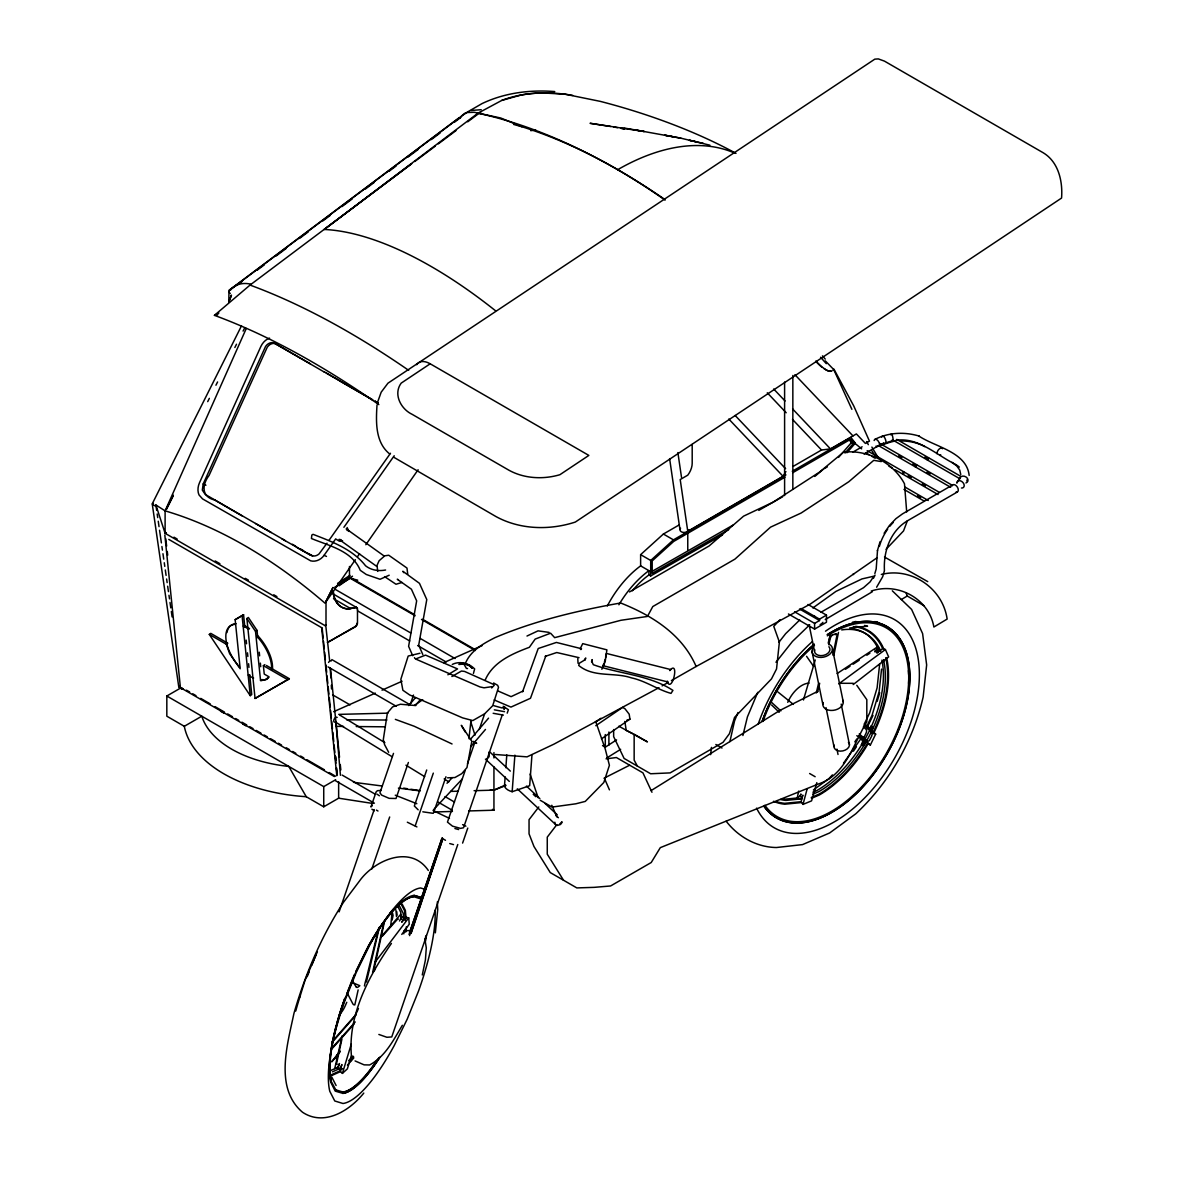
<?xml version="1.0" encoding="UTF-8"?>
<svg xmlns="http://www.w3.org/2000/svg" width="1177" height="1177" viewBox="0 0 1177 1177"><rect width="100%" height="100%" fill="white"/><g stroke="black" fill="none" stroke-linecap="round" stroke-linejoin="round"><path stroke-width="1.5" d="M606.008 653.956L605.596 657.605M667.021 681.454C672.229 694.253 679.923 658.914 669.639 670.493M505.154 776.864L504.477 786.001A12.726 6.65 4.3 0 0 512.157 791.724L529.665 785.692L531.989 754.604M505.845 767.713L506.801 754.913M512.157 791.724L514.893 755.148M414.451 657.619L414.937 658.532M377.008 404.947C375.949 421.866 375.125 442.272 389.705 453.984M390.632 926.696L392.206 911.263M435.343 932.831L437.726 909.586L437.329 901.891M710.673 754.648L711.452 747.38M877.527 550.262L876.188 568.991L874.849 573.523M884.442 570.771C883.265 551.13 890.562 531.151 907.011 521.058L957.372 491.986M879.646 664.181L877.115 687.839L869.7 712.806L864.183 724.282M881.558 669.095L879.131 691.693L872.039 715.41L866.758 726.43M916.839 465.562C916.618 462.605 913.529 467.946 916.206 466.666M468.932 738.67L470.977 720.618M577.789 658.708L578.039 663.284M228.809 301.798L228.956 291.793M407.713 574.096L406.992 568.064L388.734 555.235L384.776 555.824L379.126 560.723L377.023 565.372L377.729 571.404M969.171 475.434C966.655 451.88 935.288 447.098 918.84 436.02M366.415 982.045L379.097 928.785M372.594 972.496L383.776 922.694M561.753 821.958L559.605 824.209M798.742 791.076L796.917 799.242M833.846 655.427L838.48 632.402M832.904 655.162L836.891 635.668A2.428 1.486 -64.5 0 0 836.067 633.638L832.816 634.844M422.278 974.983L425.397 960.064L426.295 947.853L424.897 939.172M342.124 1035.907L334.724 1068.642M384.614 921.076L375.345 963.389A11.461 3.237 -67.3 0 0 374.492 968.465L374.507 970.716M341.845 1039.497L336.754 1062.596A2.369 0.765 -71.4 0 0 336.975 1064.391L337.225 1064.302M729.902 741.628L734.551 720.942L737.964 712.541M961.462 488.028A4.252 3.016 45 0 0 964.14 484.953A4.252 3.016 45 0 0 960.197 480.775A4.252 3.016 45 0 0 956.827 483.114L960.108 477.421M817.603 692.002L819.678 683.263M828.785 644.805L830.226 638.611A4.105 2.516 -64.5 0 1 832.183 635.271L832.507 635.036M816.264 692.973L818.398 684.087M828.196 643.172L829.903 636.051M742.893 735.522L747.424 716.881L757.767 692.311M378.876 927.52L366.238 978.837A21.951 6.209 -67.3 0 0 364.458 986.002M228.941 302.018L231.457 295.089L228.926 301.4M605.243 659.194L604.36 662.313M800.272 796.461L800.934 794.004A4.561 2.634 -60 0 1 797.02 797.991L783.956 799.286M797.02 797.991L798.962 799.109A4.561 2.634 -60 0 0 802.876 795.122L801.11 801.699L803.008 804.406L807.187 788.767M377.434 402.666L381.171 392.206L387.954 383.187L874.82 59.144L878.322 58.909L884.442 61.116L1043.116 152.716C1058.52 161.867 1062.86 181.346 1061.566 198.06L575.318 522.058C549.659 530.444 520.175 529.724 496.179 516.674L393.971 457.367M829.344 639.332L830.756 634.138M585.101 660.179L585.749 657.987L584.042 660.385L579.408 663.181L578.701 665.432C593.546 677.878 614.173 671.964 631.402 677.864C645.423 680.821 657.752 689.722 671.008 693.385L672.935 690.399C648.968 674.73 619.102 674.053 593.311 664.696L591.722 661.253L592.222 659.606L591.545 661.798M815.249 659.988L803.994 698.035A22.201 12.815 -60 0 0 803.494 699.991M816.823 782.646L811.571 800.86L803.008 804.406M877.395 550.704L880.072 541.685M884.31 571.198L882.662 576.745L876.615 587.22M877.145 701.418L879.734 692.679M966.935 480.996L966.935 479.951M329.943 1070.849L338.387 1067.068L339.476 1063.508A4.311 1.221 -67.3 0 1 336.843 1067.774L339.285 1068.775A4.311 1.221 -67.3 0 0 341.904 1064.523L339.976 1070.879L342.404 1073.409L351.305 1043.999M299.841 997.066L304.975 980.456L317.393 951.722M351.349 1056.034L347.347 1068.878L342.404 1073.409M473.434 673.435L474.64 668.919C469.108 663.269 459.618 660.635 452.292 664.446M358.146 989.916L354.807 1004.893A21.26 6.017 -67.3 0 1 352.776 1003.701L347.024 992.667M183.215 688.986L179.213 687.721L179.242 686.117M410.964 933.332L442.331 837.744L409.007 934.509M411.053 933.449L442.905 838.524L409.581 935.597M277.316 344.523L273.241 342.742A8.489 6.591 -64 0 0 265.575 346.406L203.209 483.938L202.312 490.118L205.239 494.428L283.583 539.64M339.108 911.866L374.198 809.585M393.501 753.383L379.95 792.827L381.628 795.093L389.131 798.344L396.031 798.492L408.39 762.461M410.567 703.64L413.51 695.063M371.829 868.979L389.675 816.985M426.707 769.993L414.348 806.01L418.159 809.805M415.201 825.886L433.313 773.127M433.592 812.777L445.951 776.761M409.581 932.478L441.713 838.863M465.121 770.641L447.466 822.105L452.483 826.151L460.501 828.373L463.532 827.769L502.388 714.557M467.475 763.785L475.14 741.481M479.26 729.475L484.556 714.042M457.779 844.527L391.75 1036.937L386.895 1037.275L378.862 1034.451M462.605 843.085L467.769 828.064M507.199 713.144L508.39 709.716L503.212 706.274M580.143 648.88L582.733 643.628L606.905 649.851L605.184 661.606L601.859 669.257M871.671 736.096L871.936 735.272A4.105 2.104 -60.7 0 0 871.642 732.506L864.05 725.297M907.393 520.734L903.524 530.945L886.06 549.306M307.182 976.704L309.168 971.761M311.831 965.169L315.819 955.268M347.553 991.637L349.613 986.547M349.863 985.708L351.864 980.809M352.335 979.764L354.38 974.688M355.351 973.114L345.111 998.537A107.666 30.44 -67.3 0 0 337.137 1023.681M181.964 687.854L181.935 689.222L182.818 689.163M580.908 649.616L581.512 648.733L556.397 642.436L538.213 648.512L522.559 691.767L523.338 690.899L511.083 696.652L498.077 691.017M346.774 1002.304L345.302 1005.688A10.99 3.104 -67.3 0 1 342.404 1011.014L339.211 1015.383M358.441 1008.512L357.47 1010.763A10.99 3.104 -67.3 0 1 354.571 1016.104L332.105 1041.571M603.889 663.637L603.051 665.343M246.287 328.471L165.104 510.862L165.104 533.299L325.043 625.634L326 625.075L326.014 601.359L332.959 587.544L326.014 601.359M328.545 662.43L329.016 661.768M867.596 726.606L872.996 715.381M869.862 728.681L871.068 726.15L873.01 727.268L871.201 731.064L872.687 732.241M871.48 736.493L869.553 740.23A2.428 1.236 -60.7 0 1 867.611 741.024L859.239 733.948M858.783 735.522L870.347 745.056L875.659 734.124L864.58 723.84M355.851 971.393L367.077 948.456M356.145 971.511L367.165 949.133A102.119 28.881 -67.3 0 1 413.613 896.697M241.491 325.867L152.23 503.859L178.757 686.853M207.711 401.637L209.359 398.356M215.935 385.232L217.583 381.951M234.856 347.509L236.503 344.228M243.08 331.105L244.728 327.824M402.343 1025.285C393.589 1039.865 385.247 1056.652 369.622 1064.964L364.09 1064.847L355.071 1060.933M670.007 670.522L670.728 669.566L607.45 653.691M465.209 663.813C470.491 650.66 482.938 643.775 494.914 637.669C535.079 620.603 577.775 610.613 620.632 602.977C651.984 615.439 682.248 634.3 696.137 666.491L671.39 680.6M485.321 679.776C493.119 661.901 512.216 653.75 529.37 647.291L535.167 639.082L550.586 633.197L554.661 637.654L620.941 620.279L647.438 616.454L652.794 606.552L734.948 559.119L770.552 527.149L801.14 513.025L848.823 481.717L873.761 460.339L881.293 461.575M687.765 549.968L687.765 531.283L783.043 476.273L785.912 471.58M884.118 533.255L889.4 525.53L895.874 518.704L902.494 513.878L952.855 484.792M872.701 577.981L870.083 581.894L863.506 587.691L820.987 612.246M854.811 741.893L856.871 738.891M860.711 739.009L843.482 763.226M853.413 751.191L856.429 746.777M865.934 742.025L863.418 745.703L861.476 744.57L863.153 742.128M355.366 559.708L325.043 603.198A472.315 272.696 60 0 0 165.104 510.862L155.894 504.992L156.673 510.406M357.455 556.721L359.544 553.72M365.826 544.716L418.115 469.741M390.484 453.263L329.104 540.169M394.207 455.749L343.89 527.311M326.985 543.171L319.099 553.881A8.504 7.489 -66.4 0 1 313.935 556.015L310.331 555.103L298.237 548.202M335.548 539.095L324.087 555.309L326.485 556.427M391.426 943.424C368.828 975.998 347.539 1015.663 351.482 1056.387M400.621 914.441L380.612 937.348M405.197 917.604L401.901 922.003M405.991 917.339L408.728 917.839L374.904 962.433M401.784 934.42L409.243 924.21L408.728 917.839M356.248 1014.809L332.561 1041.91M352.909 1056.019L348.583 1060.86M350.349 1061.257L353.688 1056.887M353.777 1058.005L347.406 1065.097M538.786 806.966L529.047 819.692L529.047 833.831L533.975 846.513L550.262 872.584L576.818 887.914L594.179 887.355L610.598 885.972L651.219 862.52L660.312 847.646L818.53 783.956C845.807 774.878 853.413 743.732 866.816 721.81L866.816 699.668L856.782 685.294M556.868 824.591L547.261 837.141L547.261 854.178L563.533 880.249M778.865 642.333L785.647 633.667L799.742 619.97M775.967 662.254L792.504 641.377L809.702 624.796M408.728 705.553L415.437 697.711M415.967 704.802L419.409 700.771M470.3 739.48L488.558 718.147M470.594 746.851L485.483 729.431M838.554 457.382L851.383 442.64L849.308 439.918M845.012 453.057L853.178 443.685L850.074 439.595L792.857 472.624M846.94 452.762L855.282 443.17L850.897 437.403L792.283 471.256M833.596 369.784L832.978 370.505A185.745 25.997 64.6 0 0 834.066 369.416M382.187 936.377L396.958 919.855A3.869 1.236 -63 0 1 398.429 919.119M331.017 1049.104L355.219 1021.96M331.546 1049.266L354.189 1023.946M363.796 1093.08C349.79 1110.544 324.352 1126.742 302.548 1112.265C274.27 1088.313 287.423 1044.587 293.779 1014.162L294.059 1013C305.27 974.026 321.424 936.392 343.493 902.288L359.206 881.396C373.977 860.299 410.42 844.041 428.296 870.436M447.01 783.279L451.953 777.982M433.489 809.791L462.34 778.909M779.998 619.72L773.76 626.341L779.38 642.053L776.54 668.963L771.509 678.864L734.536 717.426L729.431 733.683L723.031 742.349L670.14 772.892L650.646 773.76L624.09 758.429L613.644 736.625L613.644 729.549M814.808 476.435L822.885 469.638M903.833 473.698C901.361 475.832 903.2 470.094 904.274 472.536M928.418 459.501C925.946 461.634 927.785 455.911 928.859 458.353M828.74 778.791L832.419 774.893M491.648 687.957L494.222 685.279L493.281 684.278L464.547 671.42L461.458 671.037L451.894 676.51M257.763 637.669L257.013 630.401L248.391 617.484L246.89 618.528L255.527 631.446L260.544 680.527L266.017 679.482L268.842 676.731L264.236 674.068L263.383 665.652L264.869 664.593M372.226 805.715L370.932 806.966L376.096 791.944L377.39 790.694L380.936 790.414M342.507 1068.569L340.079 1070.835L331.34 1074.748M607.317 605.978A75.622 43.667 -60 0 1 640.626 565.872L640.626 554.647L663.387 534.034L679.247 524.883M722.531 534.873L650.704 575.936L650.704 560.473L673.45 539.86L785.942 474.905M495.561 310.787A337.166 144.668 49.6 0 0 324.249 229.456L411.7 163.677L250.039 285.069L214.42 315.348A625.473 268.371 49.6 0 1 378.832 404.623M649.233 574.641L644.952 578.01A70.502 40.709 -60 0 0 632.329 590.81M877.689 646.761L837.127 673.538M877.836 649.719L874.879 651.896A3.281 1.898 -60 0 0 876.703 647.203L878.645 648.321A3.281 1.898 -60 0 1 876.821 653.014L882.044 649.071M853.193 684.573L888.65 656.913L885.413 649.527L838.686 683.911M324.234 229.427L477.921 113.227L501.785 100.413L521.102 95.013A118.627 79.933 19.2 0 1 542.509 92.924L565.166 94.219L600.27 101.369A232.472 78.712 15.3 0 1 736.008 153.378M230.295 293.5A2.398 1.545 53.2 0 1 229.471 292.661L228.897 291.116A2.133 1.383 53.2 0 1 229.397 290.042L459.31 117.597M233.09 287.526L465.43 113.257M229.397 290.042L242.374 281.288M257.027 270.298L264.354 264.81M276.065 256.027L286.32 248.332M299.502 238.445L308.286 231.854M322.939 220.864L330.251 215.376M341.977 206.593L352.232 198.898M365.414 189.011L374.198 182.42M388.851 171.43L396.163 165.942M407.889 157.144L418.144 149.464M431.326 139.577L440.11 132.986M454.749 121.996L460.619 117.597M414.76 161.514L435.358 146.08M438.3 143.874L455.955 130.632M467.71 121.805L480.952 111.874M872.319 591.751L825.239 619.588M813.41 789.958L828.946 778.63M339.094 585.793L352.497 576.2M812.88 607.95L835.92 591.413L861.932 578.937L874.276 576.097M155.894 504.992L165.104 533.299L166.075 532.622M209.3 634.418L210.786 633.373L227.808 643.201L226.322 644.246L209.3 634.418L250.245 695.666L251.746 694.607L249.701 674.642M226.322 644.246L229.647 653.676L240.182 668.771L235.165 619.69L243.565 614.703L244.875 627.415M235.165 619.69L243.565 614.703M255.527 631.446L257.013 630.401M325.043 625.634L326 624.958M260.544 680.527L262.03 679.467M261.706 680.674L263.192 679.629M266.017 679.482L267.517 678.423M246.89 618.528L255.056 698.447L289.336 678.717L266.399 665.476M255.056 698.447L289.336 678.717M601.476 738.862L629.945 719.132L629.18 714.174L624.943 708.731L622.648 707.392L595.768 725.709M876.806 557.942L810.453 603.963L696.137 666.491M414.392 705.376L422.734 699.697M595.076 722.266L600.961 718.25M430.179 363.796L401.21 383.113C392.971 394.163 400.916 409.052 412.127 414.319L508.891 470.197C524.28 478.686 543.185 479.642 559.884 474.714L588.853 455.411L430.179 363.796A22.893 12.27 56.6 0 0 416.732 364.693M845.454 669.257L850.029 666.241M853.09 664.24L859.195 660.223M866.831 655.221L869.891 653.206M337.696 583.306L349.966 575.362M602.536 745.585L605.287 747.189L616.571 739.877M606.611 758.062L620.662 749.322M651.013 790.65L780.057 710.334L817.721 691.355M901.332 599.549L907.232 596.018L924.122 605.772M464.621 113.654L482.04 103.591C504.536 92.806 530.047 89.614 554.75 91.571M165.104 533.299L166.075 532.74M337.505 583.954L349.466 577.054L414.672 614.703M334.695 587.264L350.231 578.29L415.143 615.777M372.962 803.494L338.638 798.197L323.734 806.804L306.255 796.711A138.121 79.742 0 0 1 184.303 726.297L166.825 716.204L166.825 696.004L180.228 688.265M327.5 642.539L354.91 626.708A3.193 1.839 -60 0 0 357.146 623.148M333.003 590.604A40.415 23.334 -60 0 0 348.466 608.847L355.616 607.582A3.237 1.868 -60 0 1 357.484 609.097L357.484 622.986A3.193 1.839 -60 0 1 355.233 626.9L327.486 642.421M184.303 726.297L201.797 716.204A107.946 62.322 0 0 0 288.762 766.418L306.255 796.711M793.166 466.386L821.517 450.011L830.462 448.893L856.385 433.93L865.389 443.42L869.465 441.125L853.737 405.918L834.022 369.313M784.912 477.215L673.656 541.449L652.19 560.899L652.19 573.376L728.695 529.65M824.209 468.681L827.372 466.842M852.678 452.248L862.123 446.789M864.095 454.013L879.852 444.935M629.533 591.928L709.098 545.981L743.584 516.159L773.215 502.123L819.398 472.183L843.556 452.174C867.655 449.452 893.211 462.487 904.48 483.776L906.702 511.936M166.825 696.004L323.734 786.604L335.651 779.733M801.051 608.48L819.516 619.146L826.475 615.13L826.475 622.236L814.602 629.092L788.443 613.982M794.593 611.805L814.602 623.369L819.516 620.529L819.516 619.146M415.981 658.84L425.559 655.118L457.515 668.919L447.878 674.774M402.019 582.468L395.987 584.248L384.57 576.612M651.984 571.433L733.286 524.957M758.782 510.391L782.69 496.723M659.017 687.648L553.955 744.144L527.061 756.855L495.355 754.501M662.121 685.882L668.301 682.366M526.987 636.036L538.021 630.857L549.07 632.387M218.907 312.994L214.42 315.348L217.833 314.73M604.139 778.144L629.68 765.197M332.385 1071.864L340.83 1068.083M331.576 1075.601L340.374 1071.659M333.635 711.702L375.345 693.135M382.025 690.163L402.048 681.248M443.773 662.666L482.158 645.585M505.595 784.941L493.943 790.12L474.096 790.709M874.849 439.433C888.429 432.327 904.76 431.679 919.281 436.123M881.382 444.259L893.137 440.507M895.506 441.154A33.927 19.582 0 0 0 892.034 441.581L876.821 446.657A4.252 2.28 63.1 0 1 876.1 446.068M487.057 758.915L489.176 756.62L488.764 752.221M812.895 792.195L817.103 790.4A93.763 54.142 -60 0 0 863.109 742.407M811.247 797.462L819.045 794.137A96.97 55.981 -60 0 0 867.537 742.952L864.08 740.554A4.561 2.634 -60 0 1 863.418 745.703M811.468 798.33L819.413 794.946A97.706 56.408 -60 0 0 868.273 743.378L870.347 745.056M505.933 785.5L493.943 790.12L490.309 789.841M355.616 607.582L348.466 608.847M626.752 720.265L629.945 719.132M330.237 660.841L331.34 660.885M342.551 540.729L339.432 541.199L336.019 539.184M389.19 575.215L380.039 579.275L366.282 574.494L360.25 570.301C352.379 550.895 329.06 545.819 311.449 538.522L311.817 535.049L313.038 534.329C331.914 541.641 352.644 549.276 365.576 565.799C371.196 570.256 378.685 571.389 385.585 570.006M470.977 110.491L481.202 109.696M492.045 686.662L484.041 687.809L480.01 686.941L415.849 659.12M871.23 591.045C897.919 582.027 928.947 598.637 933.876 627.017L947.147 619.073C942.748 588.279 911.484 566.887 881.323 574.464M419.968 653.25L408.184 656.045L400.842 679.276L402.887 690.266L409.64 694.916L462.62 717.882L472.786 720.574L484.644 713.792L492.707 705.714L498.518 687.309L497.65 685.308L493.619 682.984M432.959 813.292L422.808 811.821M530.753 130.676L535.667 129.926M606.067 758.856L616.395 757.532L642.951 772.862L651.97 792.268M849.706 627.959L867.567 626.193L864.521 625.443M801.89 798.815L785.898 800.404A93.763 54.142 -60 0 1 780.439 799.492M801.302 801.684L784.765 803.317A96.97 55.981 -60 0 1 776.511 801.625M801.537 802.552L784.868 804.2A97.706 56.408 -60 0 1 773.48 801.287M815.867 361.015A185.436 25.953 64.6 0 0 821.502 366.533L824.003 368.504A185.436 25.953 64.6 0 0 830.109 371.299L831.668 371.167A185.745 25.997 64.6 0 1 830.065 371.196M895.815 440.301C918.487 436.976 936.303 454.955 955.106 464.15A33.927 19.582 0 0 1 959.329 467.122M416.923 826.916L407.33 822.208M153.378 503.447C150.303 504.036 155.57 506.287 156.732 506.301M447.525 777.835L454.91 777.541L461.767 773.657L466.975 767.566L471.83 741.275L461.31 725.297L465.342 732.123M450.629 791.415L457.838 791.194M434.387 811.983L452.424 811.439M468.681 810.953L493.943 810.203L493.943 766.874M338.755 714.38L388.042 713.144M839.275 683.278L853.34 683.322M341.271 539.772L339.05 539.39L376.728 566.387M346.671 719.794L386.895 720.03M336.254 726.356L343.537 726.43M356.248 726.547L385.335 726.827M406.742 930.61L410.905 930.698M415.819 705.567L400.445 704.243L392.588 706.906L387.38 712.997L383.305 739.627L384.541 744.57L388.66 752.309M504.565 711.688L494.34 709.834M503.388 715.13L493.163 713.277M353.468 782.293L382.231 786.015M398.414 788.104L419.983 790.9M261.147 680.1L262.294 680.262A32.22 16.434 54.8 0 0 268.842 677.231M623.942 127.999L644.275 131.515L590.045 123.291L610.598 126.483M403.667 788.119L407.286 788.693M410.905 789.252L419.939 790.65M635.874 130.029L680.894 138.18L709.908 145.198M614.011 127.057L617.425 127.66M620.838 128.278L624.251 128.881M621.456 128.367L624.707 128.94M672.582 136.635L664.578 135.164L680.894 138.18M467.549 668.58L466.401 668.374L463.826 663.975M356.572 607.509L332.797 593.752M458.618 118.391A2.03 1.162 60 0 1 459.31 117.685L460.104 117.891A36.237 20.921 60 0 1 467.49 112.506L474.213 112.286L500.769 118.009L521.926 126.748A605.964 349.863 60 0 1 665.093 200.134M696.961 141.931L689.354 140.269L703.39 143.373M602.727 665.623L667.771 681.939L667.447 681.233M882.941 648.88L885.413 649.527M352.57 578.834L357.72 580.187M454.91 828.52L458.662 829.564M449.746 843.556L453.498 844.6M513.628 124.424L521.926 126.748M425.485 889.459L420.572 887.973A112.624 31.838 -67.3 0 0 369.372 945.778L356.337 972.231L345.038 1000.273A118.73 33.574 -67.3 0 0 329.795 1091.3L334.768 1100.981L342.948 1103.482A112.624 31.838 -67.3 0 0 394.163 1045.662L407.183 1019.223L418.482 991.166A118.73 33.574 -67.3 0 0 435.093 910.292M421.646 897.639L414.127 895.344A103.473 29.263 -67.3 0 0 367.974 946.838M414.069 895.417L421.587 897.698M421.028 898.963L413.318 896.58A102.119 28.881 -67.3 0 0 384.717 920.679M335.504 1089.74L343.213 1092.124M395.354 719.368L414.216 726.253L452.056 743.967M493.825 705.685L501.843 707.907L504.889 707.303L504.153 709.407L503.565 708.01M395.266 795.196L416.835 803.7M312.567 556.118L296.266 547.07M398.047 579.57L397.267 579.246L411.42 589.221L416.658 600.858L408.61 646.335L412.715 655.736M352.247 982.53L359.838 985.708L358.367 986.841A10.99 3.104 -67.3 0 1 356.322 987.091M494.134 699.932L510.95 707.097L530.489 698.27L545.878 655.736L545.186 656.383L556.765 652.529L579.025 657.678M253.614 678.04L251.245 676.996A32.22 16.434 54.8 0 1 248.244 675.068M884.486 557.015L927.741 581.629M203.209 483.938L205.916 485.218M632.564 733.462L626.238 730.461L624.825 721.427M433.062 810.556L449.467 818.383M462.59 824.636L465.871 826.195M373.168 400.239L340.624 381.51M283.76 539.919L297.943 547.849M377.994 402.828L374.845 401.033L377.876 402.946M896.771 439.389L960.432 476.141M924.901 457.103L927.962 458.868M892.313 439.757L959.152 478.348M879.763 443.42L951.913 485.071M898.698 455.823L901.832 457.632M912.822 463.973L915.971 465.798M926.961 472.139L930.11 473.948M878.483 445.612L950.648 487.278M851.295 439.256L855.282 443.17M867.169 450.688L939.334 492.339M851.383 442.64L853.178 443.685M908.1 475.788L911.233 477.597M922.238 483.953L925.387 485.763M865.889 452.895L868.964 454.66M872.039 456.441L875.114 458.206M888.929 466.18L891.989 467.96M895.064 469.726L938.054 494.546M905.245 487.204L928.27 500.505M917.501 495.752L920.649 497.562M903.965 489.411L923.93 500.931M807.996 604.463L826.475 615.13M799.507 608.98L819.516 620.529M663.387 534.034L673.45 539.86M372.388 399.621L323.925 371.682M640.626 554.647L650.704 560.473M640.626 565.872L650.704 571.684M650.704 575.936L648.91 574.891L648.91 570.654A75.622 43.667 -60 0 0 618.911 604.772M809.614 773.51L815.161 776.717M715.851 744.482L721.987 748.028M618.852 726.209L647.424 741.893L634.153 734.213L634.153 760.121L637.36 766.095M422.631 619.293L475.111 649.586M281.906 538.845L285.452 540.714M292.411 544.289L295.604 546.128M300.37 548.879L303.548 550.718M308.33 553.484L311.508 555.309M271.24 532.548L255.556 523.515M421.484 619.426L475.317 650.513M334.724 589.074L410.729 632.961M420.218 638.434L455.058 658.546M357.484 609.097L357.161 608.906A3.237 1.868 -60 0 0 355.292 607.391M357.47 610.789L409.728 640.965M417.644 645.54L446.142 661.989M333.488 598.681L350.834 608.7M173.99 537.183L177.153 539.022M215.156 560.958L219.908 563.695M245.243 578.334L248.421 580.158M273.755 594.782L276.919 596.607M325.691 624.884L329.678 660.9M168.797 539.404L322.086 627.915M331.796 659.576L409.817 704.611M473.522 741.392L476.7 743.231M473.213 741.731L476.17 743.437M328.03 666.888L396.134 706.2M540.228 800.257L552.028 807.084L575.803 803.803L585.278 801.405L603.816 782.484L609.406 765.315L605.272 749.102L595.694 721.501M332.62 694.842L350.069 704.905M263.383 665.652L287.85 679.776M492.442 809.335L493.943 810.203M445.009 796.579L454.454 802.037M438.021 802.037L452.1 810.159M342.154 775.084L375.537 794.357M186.466 690.163L189.644 691.988M192.807 693.812L195.985 695.651M200.737 698.388L210.242 703.89M214.994 706.627L224.513 712.114M227.676 713.953L232.443 716.69M235.606 718.529L238.769 720.353M241.947 722.192L246.699 724.929M249.877 726.768L253.04 728.592M256.218 730.417L260.97 733.168M264.134 734.992L267.311 736.831M270.475 738.656L275.227 741.407M278.405 743.231L281.568 745.07M286.335 747.807L289.498 749.646M292.661 751.47L295.839 753.295M300.591 756.046L303.769 757.87M306.932 759.709L324.366 769.773M329.119 772.524L335.46 776.173M334.4 776.54L180.419 687.633L164.824 534.961M179.698 687.795L181.817 689.031M220.54 711.188L223.704 713.012M242.712 723.987L245.875 725.812M335.21 780.557L374.404 803.2M326.309 373.05L339.873 380.892M324.631 372.256L274.932 343.404M241.976 515.835L215.465 500.416M310.478 363.884L274.918 343.537A8.489 6.591 -64 0 0 267.253 347.2L209.079 475.42C201.929 484.806 201.149 497.18 215.273 500.122M443.979 839.392L445.495 840.304M376.463 810.114L377.979 811.027M339.594 714.969L384.85 742.672M444.156 778.953L448.834 781.822M335.71 722.222L391.897 756.59M405.947 765.182L424.662 776.643M873.393 732.727L875.659 734.124M377.052 794.181L379.406 795.784M371.903 809.202L374.257 810.806M249.539 628.709L247.096 626.973A32.22 16.434 54.8 0 0 244.139 625.473M248.641 629.342L246.199 627.606A32.22 16.434 54.8 0 0 243.242 626.09M383.908 555.838L346.215 528.841L347.48 530.65M951.913 462.311L956.798 465.989L959.755 470.109L960.77 474.537M863.992 740.907L862.138 739.421A4.561 2.634 -60 0 1 861.476 744.57M856.827 735.669L863.874 741.319M777.923 691.988L793.416 704.405M859.195 735.507L861.947 737.758M853.487 442.125L861.638 448.864M863.359 726.856L865.963 729.225A4.105 2.369 -60 0 1 865.978 733.315L864.609 736.155A2.413 1.398 -60 0 1 862.123 737.861M871.201 731.064L869.376 729.387A3.281 1.898 -60 0 0 873.01 727.268M771.759 702.551L780.851 710.923M892.313 590.81L911.601 609.421L922.606 633.594L926.652 664.931L923.136 697.078C912.866 741.657 889.179 782.676 855.708 813.866L829.623 832.978L802.552 844.6L776.408 847.528C756.62 847.234 738.141 836.788 726.15 821.193M490.22 752.353L510.332 771.097M526.428 786.089L539.846 798.594M545.201 803.582L557.28 814.837M533.24 794.284L535.888 796.755M555.735 815.249L558.384 817.721M485.424 759.136L509.317 781.396M517.292 788.825L555.779 824.694M771.582 704.964L779.189 712.276M347.112 527.517L348.892 531.401M833.272 369.078L825.298 360.853M794.916 374.698L852.957 435.902M773.701 389.013L785.044 400.989M792.621 408.963L830.462 448.893M767.272 392.794L786.192 412.759M792.504 419.409L821.517 450.011M735.139 415.466L785.603 468.696M728.798 419.041L783.043 476.273M826.313 363.664L820.575 357.264M822.458 355.866L825.254 359.103M806.569 656.31L813.601 666.373M352.482 981.191L356.322 987.091M871.877 450.762L875.467 456.455M871.892 447.083L878.263 457.853M866.566 441.552L868.332 444.671M402.122 904.039L405.359 910.321L406.094 918.546M400.563 902.906L404.579 910.704L405.447 920.502M399.312 905.716L403.196 913.264L403.843 920.473M397.664 906.202L400.768 912.234L401.401 919.458M331.782 1077.087L336.107 1085.518M335.798 1089.858L330.987 1080.972A107.666 30.44 -67.3 0 1 329.692 1066.303M833.772 369.593L851.883 409.331M878.645 648.321L879.778 650.852M422.823 654.559L418.703 645.143L426.78 599.564L419.468 583.336L402.843 571.257L403.785 572.669M604.448 778.38L609.451 789.855M551.807 805.274L556.839 816.853M906.084 592.796L907.232 596.018M530.106 774.083L538.169 797.726M470.712 721.619L475.008 735.184M853.34 573.699L853.531 574.567M832.477 649.013L843.291 702.051M841.187 704.111L849.47 744.761M836.921 749.116L838.024 754.486M809.114 624.766L814.484 651.072M826.019 707.642L833.949 746.542M811.998 651.352L822.826 704.39M677.878 452.571L681.498 477.303M687.765 531.283L680.203 479.539L687.765 475.17A13.462 7.768 -60 0 0 692.194 463.341L692.194 447.186A44.505 25.703 -60 0 0 692.091 444.465M669.61 458.603L679.997 529.782A4.502 2.972 -8.3 0 1 680.586 528.223M157.203 514.011L157.718 517.615M158.248 521.234L159.027 526.649M159.557 530.253L161.381 542.891M161.911 546.511L162.426 550.115M162.956 553.734L163.735 559.149M164.265 562.753L164.78 566.372M165.31 569.977L166.089 575.391M166.619 578.996L167.134 582.615M167.664 586.22L168.443 591.634M168.973 595.253L169.488 598.858M170.018 602.477L170.797 607.891M171.327 611.496L172.107 616.91M165.766 538.757L166.634 546.04M167.281 551.513L167.722 555.147M330.428 668.168L339.52 757.223M340.271 764.506L340.83 769.949M322.263 629.077L323.16 637.86M323.528 641.377L324.264 648.645M324.646 652.279L325.382 659.547M325.941 665.005L326.691 672.273M327.059 675.922L327.795 683.19M328.177 686.824L328.913 694.092M329.28 697.726L330.222 706.818M330.59 710.452L331.325 717.735M331.708 721.369L332.444 728.637M332.811 732.271L333.753 741.363M334.121 744.997L334.856 752.28M335.239 755.914L335.975 763.182M336.534 768.64L337.093 774.098M321.659 627.679L336.799 775.746M259.249 652.205L259.617 655.839M260.367 663.107L260.735 666.756M246.17 640.126L246.537 643.76M247.464 652.838L247.847 656.472M248.582 663.74L248.95 667.374M242.079 615.762L250.245 695.666M396.752 911.719L397.061 915.176M395.899 909.806L396.502 916.603M335.828 721.383L340.433 775.29M554.838 822.208L555.235 824.003A3.884 3.237 -47 0 0 557.383 825.415L560.193 824.606A4.237 3.546 -47 0 0 562.047 822.061M330.266 668.727L330.84 677.893M331.311 685.235L331.531 688.898M335.828 756.737L336.048 760.401M336.519 767.742L336.975 775.069M814.602 623.369L814.602 629.092M792.842 375.478L792.842 489.397M784.603 382.054L784.603 495.591M608.906 732.006L608.906 745.085M605.287 734.58L605.287 747.189M493.943 752.574L493.943 757.944M349.466 566.475L349.466 577.054M338.638 781.675L338.638 798.197M323.734 786.604L323.734 806.804M250.039 285.084A625.473 268.371 49.6 0 1 408.699 370.343M230.604 290.013A39.297 25.482 53.2 0 1 251.216 284.26M477.921 113.213A623.648 321.027 55.1 0 1 664.549 199.266M501.785 100.398A118.745 80.007 19.2 0 1 572.846 95.425M617.704 169.679A250.48 144.624 -60 0 1 734.934 153.201M348.789 609.039A40.415 23.334 -60 0 1 333.326 590.78M324.102 555.309A13.771 12.108 -66.4 0 1 310.684 560.84L202.547 498.886L199.031 494.943A13.727 10.152 -64.5 0 1 199.516 482.702L260.838 346.538A13.741 10.667 -64 0 1 269.562 338.123M226.955 632.564A32.22 16.434 54.8 0 1 236.033 623.707M272.461 669.389A32.22 16.434 54.8 0 0 258.822 636.86L257.557 635.609L256.66 636.242L257.925 637.493A32.22 16.434 54.8 0 1 271.563 670.022M239.52 667.109A32.22 16.434 54.8 0 1 235.135 624.34M821.737 367.062A185.613 26.129 64.7 0 1 816.147 361.722M830.109 371.299A186.098 26.115 64.7 0 1 824.003 368.504M688.913 529.827A4.502 2.972 -8.3 0 1 684.573 532.431A4.62 3.045 -8.3 0 1 680.174 530.547M813.998 616.292A4.237 2.442 60 0 1 814.616 616.101M875.055 575.082A21.201 12.241 -60 0 1 873.378 578.363M879.351 546.437A33.927 19.582 -60 0 1 887.649 529.164M889.753 526.369A33.927 19.582 -60 0 1 893.152 522.529M952.031 485.939A4.252 2.604 56.6 0 1 957.372 487.087A4.252 2.604 56.6 0 1 955.945 492.163M959.785 478.98A4.252 3.354 24.9 0 1 965.964 476.935A4.252 3.354 24.9 0 1 965.964 482.953M936.966 453.675A4.237 2.442 -60 0 1 939.187 449.04A4.237 2.442 -60 0 1 942.556 448.717M940.732 454.837A4.237 2.442 -60 0 1 939.952 455.411M848.396 742.187A7.842 5.37 -11.5 0 1 842.806 750.911A7.842 5.37 -11.5 0 1 834.199 745.115M842.923 700.241A10.343 7.077 -11.5 0 1 833.169 710.364A10.343 7.077 -11.5 0 1 823.135 702.507M829.402 644.305A10.343 7.077 -11.5 0 1 830.153 653.882A10.343 7.077 -11.5 0 1 816.455 656.707A10.343 7.077 -11.5 0 1 813.322 647.615M828.917 646.703A7.842 5.37 -11.5 0 1 823.341 655.427A7.842 5.37 -11.5 0 1 814.719 649.63M822.929 622.324A7.842 5.37 -11.5 0 1 820.119 624.619M874.128 440.522A4.252 2.28 63.1 0 1 877.189 439.992A4.252 2.28 63.1 0 1 879.631 445.038M883.853 443.567A4.252 1.736 71.6 0 1 883.294 442.89M881.794 437.123A4.252 1.736 71.6 0 1 884.118 436.917A4.252 1.736 71.6 0 1 885.972 442.199M892.034 441.61A4.252 0.897 81.2 0 1 891.739 440.875M890.974 434.931A4.252 0.897 81.2 0 1 892.181 434.99A4.252 0.897 81.2 0 1 893.137 440.492M900.817 440.919A33.927 19.582 0 0 1 924.798 446.657M339.756 1051.738A112.624 31.838 -67.3 0 1 336.563 1056.372M336.651 1024.005A109.093 30.852 -67.3 0 0 330.722 1082.163L335.224 1091.123L342.816 1093.345A103.473 29.263 -67.3 0 0 379.862 1057.226A103.473 29.263 -67.3 0 1 342.742 1093.418M337.108 1022.372A109.093 30.852 -67.3 0 1 344.729 998.523M295.736 1011.043A118.73 33.574 -67.3 0 1 300.326 995.595M390.926 911.91A99.03 27.998 -67.3 0 1 393.501 909.218M426.398 935.421A109.093 30.852 -67.3 0 1 425.515 941.217M339.211 1052.518A102.119 28.881 -67.3 0 1 331.929 1061.728M339.918 1051.87A103.473 29.263 -67.3 0 1 335.651 1057.579M339.976 1050.929A102.119 28.881 -67.3 0 1 331.649 1061.61M337.505 1055.916A98.971 27.983 -67.3 0 1 335.313 1058.609M376.787 1060.477A102.119 28.881 -67.3 0 1 342.919 1092.006M392.838 914.926A107.666 30.44 -67.3 0 1 392.5 918.472M392.677 913.087A107.666 30.44 -67.3 0 1 392.015 920.193M378.876 1057.873A102.119 28.881 -67.3 0 1 343.213 1092.138M406.403 926.652A96.573 27.306 -67.3 0 1 406.006 931.772M404.094 930.536A92.674 26.203 -67.3 0 1 403.814 933.847M405.506 928.565A95.837 27.1 -67.3 0 1 405.212 931.993M425.706 936.259A107.666 30.44 -67.3 0 1 424.838 941.983M366.886 949.015A102.119 28.881 -67.3 0 1 382.613 923.577M389.705 913.514A98.971 27.983 -67.3 0 1 393.574 909.394M329.913 1061.404A107.666 30.44 -67.3 0 1 336.357 1025.417M337.299 1021.945A107.666 30.44 -67.3 0 1 344.832 998.42M331.281 1081.089A107.666 30.44 -67.3 0 1 336.637 1025.55M352.511 979.808A21.951 6.209 -67.3 0 1 352.747 978.646M401.901 922.018A3.193 0.897 -67.3 0 0 403.549 917.413L401.136 916.383A3.193 0.897 -67.3 0 1 399.474 921.002M827.387 634.638A110.447 63.764 -60 0 1 908.1 659.135A110.447 63.764 -60 0 1 859.813 790.12A110.447 63.764 -60 0 1 764.108 806.304M814.337 644.29A110.447 63.764 -60 0 0 762.166 721.369A110.447 63.764 -60 0 1 814.234 644.349M825.504 631.196A120.216 69.399 -60 0 1 917.545 655.398A120.216 69.399 -60 0 1 860.402 802.096A120.216 69.399 -60 0 1 756.576 808.143M758.297 723.84A120.216 69.399 -60 0 1 812.365 641.583M908.453 670.596A110.447 63.764 -60 0 1 908.6 674.421M852.501 622.221A110.447 63.764 -60 0 1 856.032 621.485M874.732 621.588A110.447 63.764 -60 0 1 878.057 622.456M787.751 702.316A24.04 13.874 -60 0 1 809.07 683.116M827.343 635.845A109.005 62.94 -60 0 1 906.996 660.017A109.005 62.94 -60 0 1 859.342 789.281A109.005 62.94 -60 0 1 764.888 805.274M762.976 721.442A109.005 62.94 -60 0 1 814.469 645.379M827.284 634.697A110.447 63.764 -60 0 1 907.997 659.194A110.447 63.764 -60 0 1 859.71 790.179A110.447 63.764 -60 0 1 764.005 806.363M852.104 628.606A93.763 54.142 -60 0 1 877.983 648.365M881.897 660.135A93.763 54.142 -60 0 1 870.45 728.489M868.935 731.653A93.763 54.142 -60 0 1 864.845 739.391M855.679 626.326A97.706 56.408 -60 0 1 883.927 649.351M886.561 657.59A97.706 56.408 -60 0 1 873.437 733.742M853.34 626.591A96.97 55.981 -60 0 1 882.397 648.086M885.678 657.811A96.97 55.981 -60 0 1 872.657 733.389M841.717 629.93A93.763 54.142 -60 0 1 880.676 651.116M883.486 659.694A93.763 54.142 -60 0 1 819.045 791.518L813.425 793.916A3.281 1.898 -60 0 1 812.763 794.063M908.732 679.982A110.432 63.764 -60 0 1 908.57 683.44M874.908 621.839A110.432 63.764 -60 0 1 878.233 622.707M835.229 634.786A4.561 2.634 -60 0 1 835.42 634.3M883.28 660.841A4.561 2.634 -60 0 1 883.5 661.548M874.923 650.263A4.105 2.472 -54.9 0 1 875.232 650.234M871.068 726.15A3.281 1.898 -60 0 1 867.949 728.504M334.592 722.207A2.751 1.589 -60 0 1 334.239 719.059A2.751 1.589 -60 0 1 337.166 717.411M472.271 668.227L469.858 665.505L464.886 663.622L460.384 663.284L458.898 664.461L464.768 664.005L469.741 665.888L472.271 668.227M173.343 495.385L166.413 509.214L173.343 495.385"/></g></svg>
